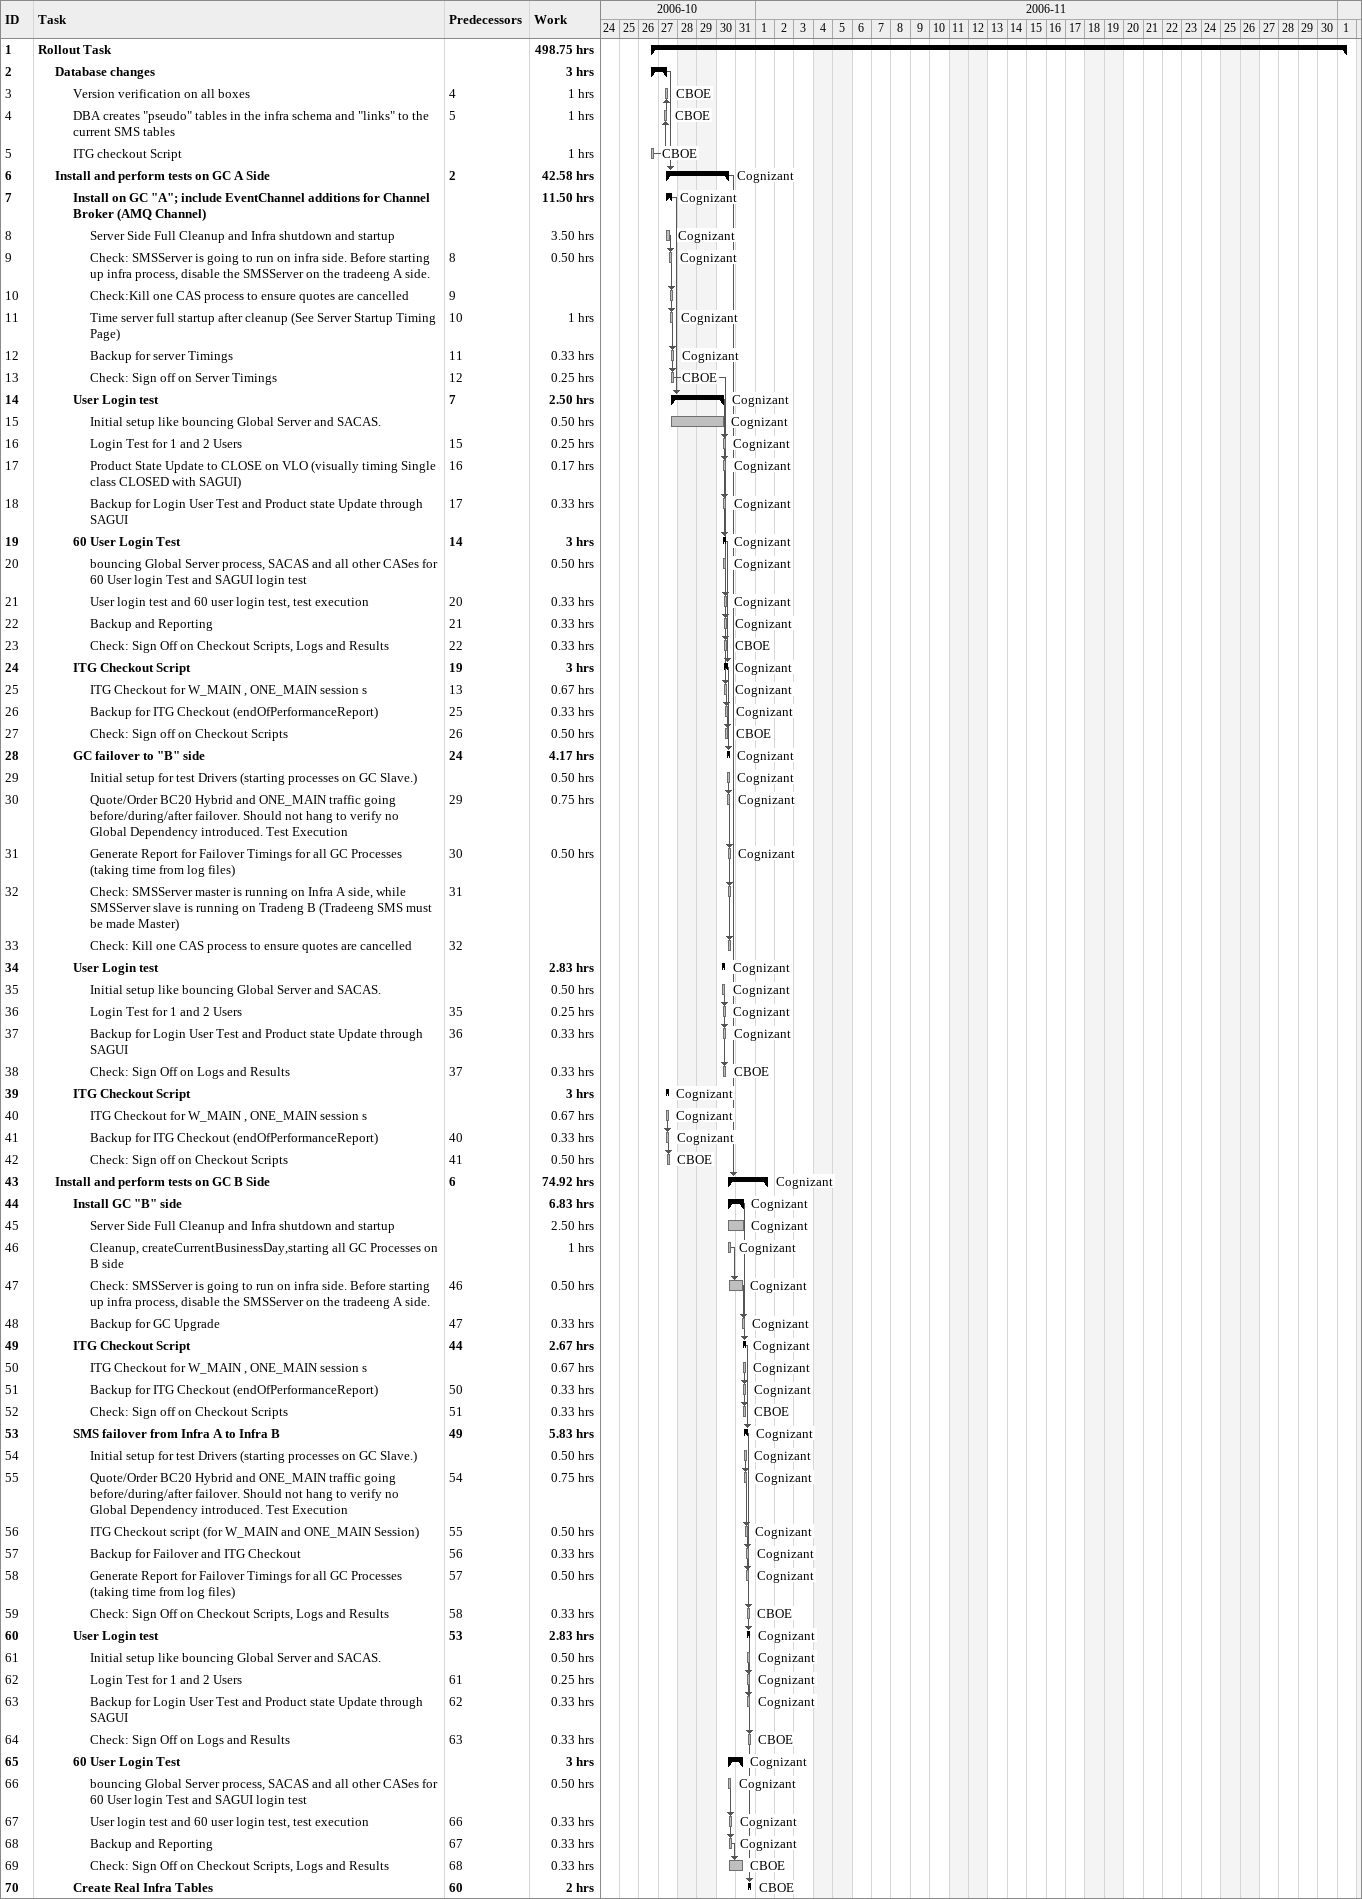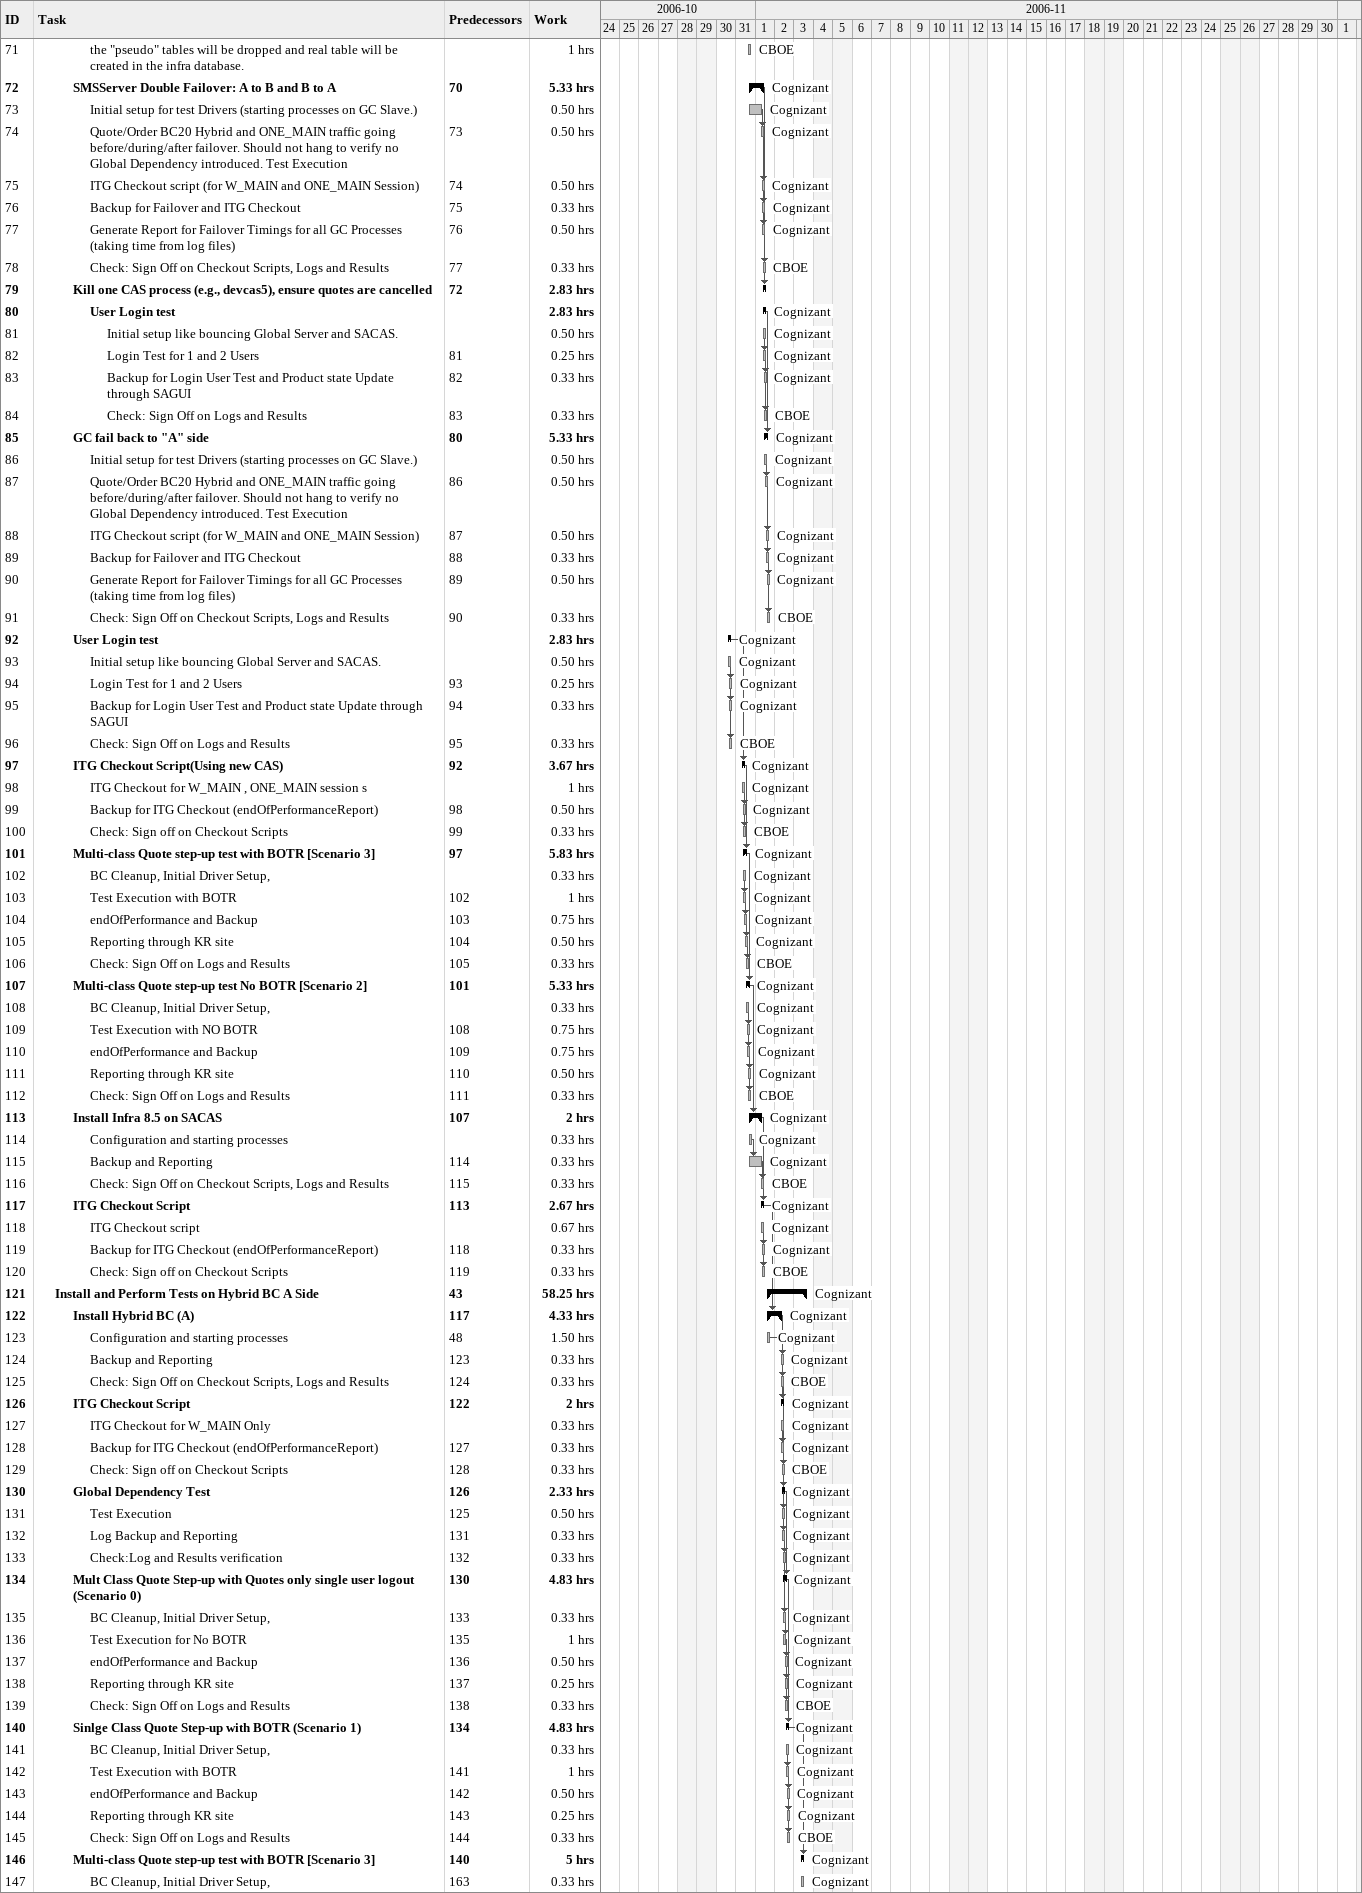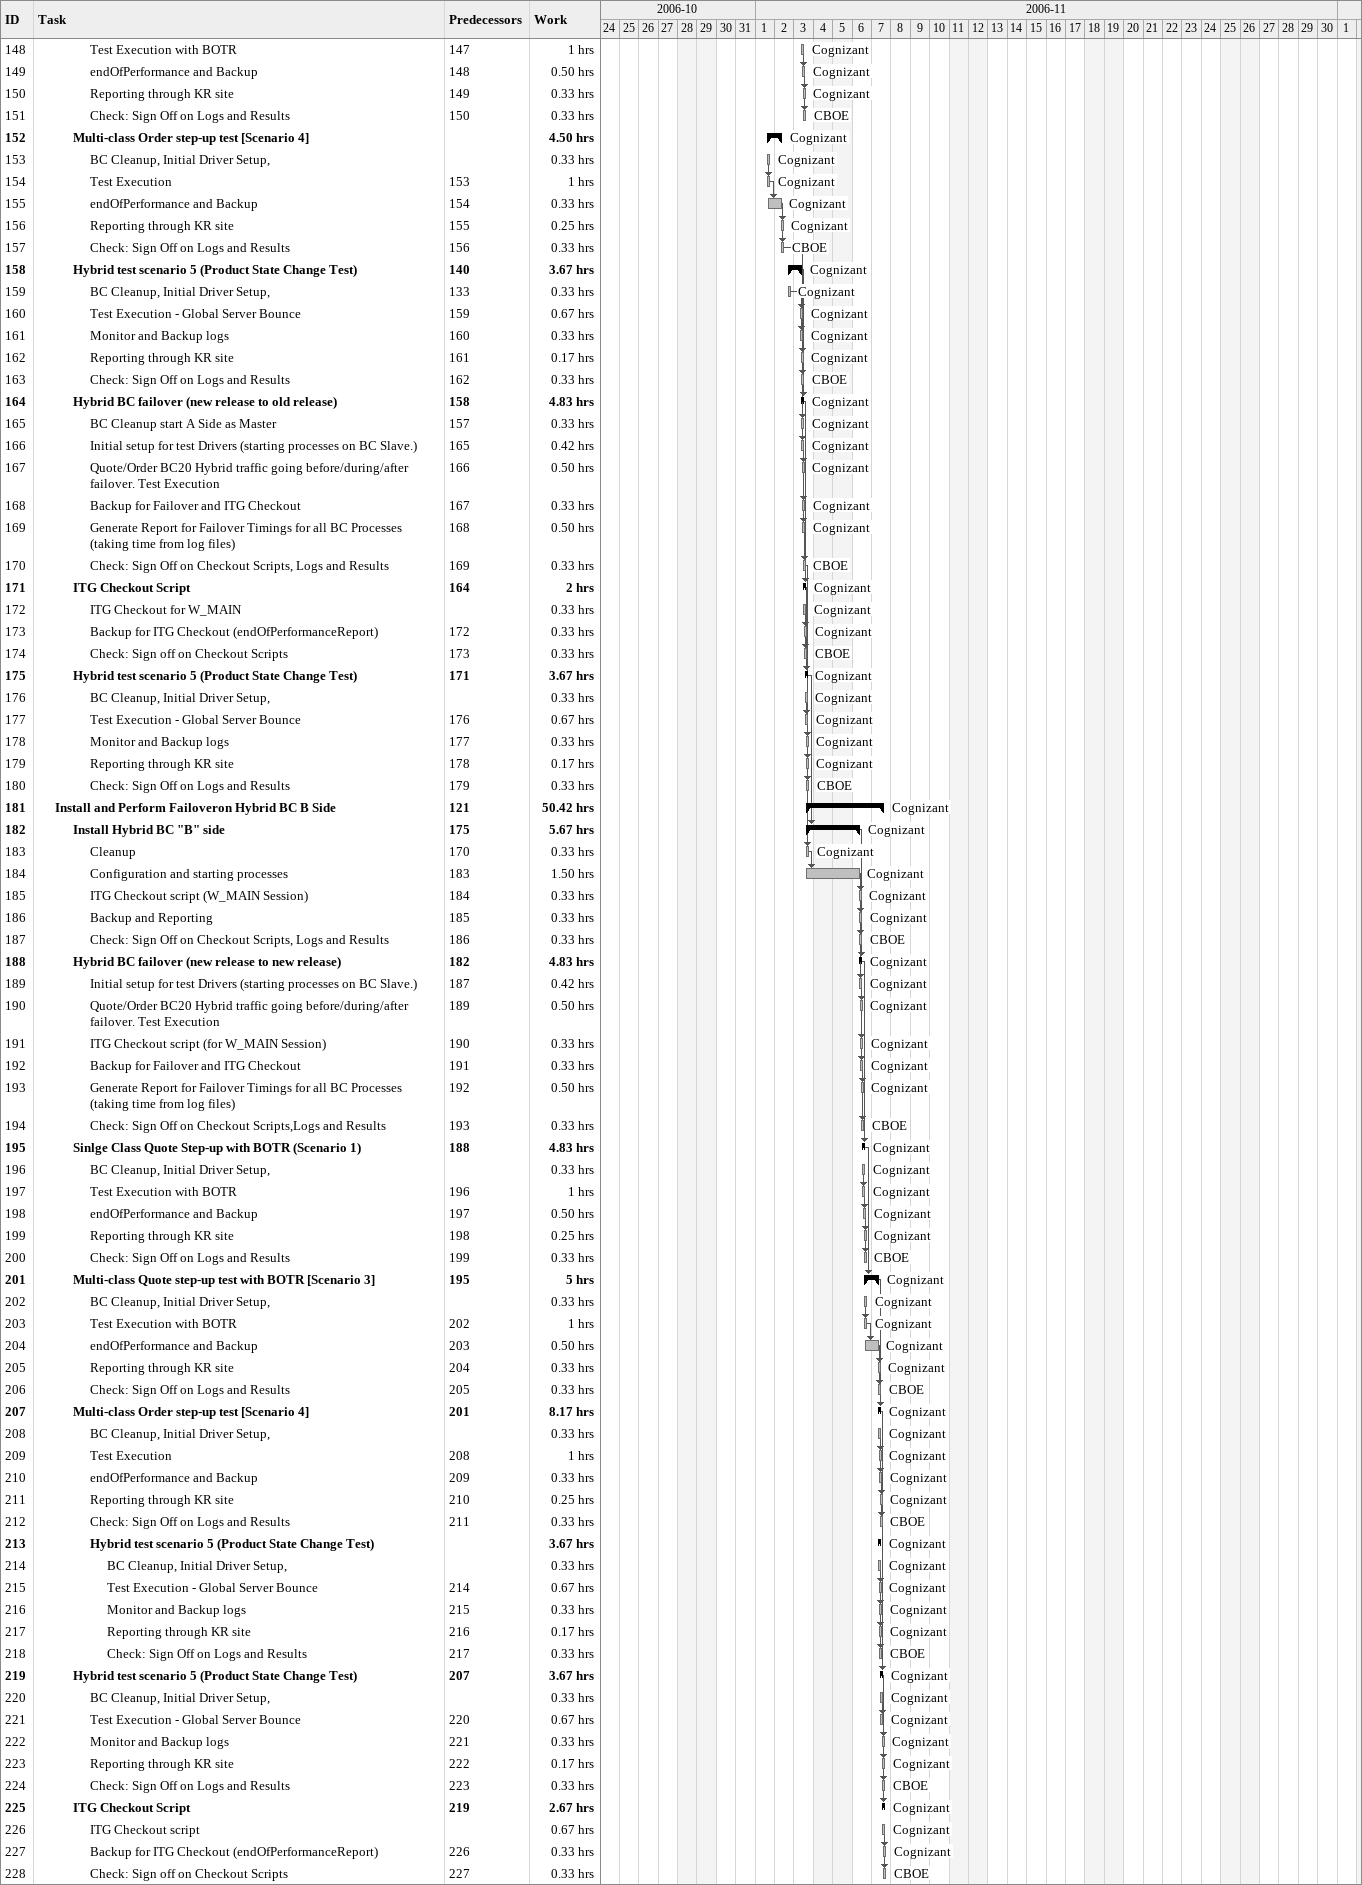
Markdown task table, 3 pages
| ID | Level | Task | Start | Finish | Predecessors | Resources | Work (h) |
|---|---|---|---|---|---|---|---|
| 1 | 1 | **Rollout Task** | 2006-10-26 | 2006-12-01 |  |  | 498.75 |
| 2 | 2 | **Database changes** | 2006-10-26 | 2006-10-27 |  |  | 3 |
| 3 | 3 | Version verification on all boxes | 2006-10-27 | 2006-10-27 | 4 | CBOE | 1 |
| 4 | 3 | DBA creates "pseudo" tables in the infra schema and "links" to the current SMS tables | 2006-10-27 | 2006-10-27 | 5 | CBOE | 1 |
| 5 | 3 | ITG checkout Script | 2006-10-26 | 2006-10-26 |  | CBOE | 1 |
| 6 | 2 | **Install and perform tests on GC A Side** | 2006-10-27 | 2006-10-30 | 2 | Cognizant | 42.58 |
| 7 | 3 | **Install on GC "A"; include EventChannel additions for Channel Broker (AMQ Channel)** | 2006-10-27 | 2006-10-27 |  | Cognizant | 11.50 |
| 8 | 4 | Server Side Full Cleanup and Infra shutdown and startup | 2006-10-27 | 2006-10-27 |  | Cognizant | 3.50 |
| 9 | 4 | Check: SMSServer is going to run on infra side. Before starting up infra process, disable the SMSServer on the tradeeng A side. | 2006-10-27 | 2006-10-27 | 8 | Cognizant | 0.50 |
| 10 | 4 | Check:Kill one CAS process to ensure quotes are cancelled | 2006-10-27 | 2006-10-27 | 9 |  |  |
| 11 | 4 | Time server full startup after cleanup (See Server Startup Timing Page) | 2006-10-27 | 2006-10-27 | 10 | Cognizant | 1 |
| 12 | 4 | Backup for server Timings | 2006-10-27 | 2006-10-27 | 11 | Cognizant | 0.33 |
| 13 | 4 | Check: Sign off on Server Timings | 2006-10-27 | 2006-10-27 | 12 | CBOE | 0.25 |
| 14 | 3 | **User Login test** | 2006-10-27 | 2006-10-30 | 7 | Cognizant | 2.50 |
| 15 | 4 | Initial setup like bouncing Global Server and SACAS. | 2006-10-27 | 2006-10-30 |  | Cognizant | 0.50 |
| 16 | 4 | Login Test for 1 and 2 Users | 2006-10-30 | 2006-10-30 | 15 | Cognizant | 0.25 |
| 17 | 4 | Product State Update to CLOSE on VLO (visually timing Single class CLOSED with SAGUI) | 2006-10-30 | 2006-10-30 | 16 | Cognizant | 0.17 |
| 18 | 4 | Backup for Login User Test and Product state Update through SAGUI | 2006-10-30 | 2006-10-30 | 17 | Cognizant | 0.33 |
| 19 | 3 | **60 User Login Test** | 2006-10-30 | 2006-10-30 | 14 | Cognizant | 3 |
| 20 | 4 | bouncing Global Server process, SACAS and all other CASes for 60 User login Test and SAGUI login test | 2006-10-30 | 2006-10-30 |  | Cognizant | 0.50 |
| 21 | 4 | User login test and 60 user login test, test execution | 2006-10-30 | 2006-10-30 | 20 | Cognizant | 0.33 |
| 22 | 4 | Backup and Reporting | 2006-10-30 | 2006-10-30 | 21 | Cognizant | 0.33 |
| 23 | 4 | Check: Sign Off on Checkout Scripts, Logs and Results | 2006-10-30 | 2006-10-30 | 22 | CBOE | 0.33 |
| 24 | 3 | **ITG Checkout Script** | 2006-10-30 | 2006-10-30 | 19 | Cognizant | 3 |
| 25 | 4 | ITG Checkout for W_MAIN , ONE_MAIN session s | 2006-10-30 | 2006-10-30 | 13 | Cognizant | 0.67 |
| 26 | 4 | Backup for ITG Checkout (endOfPerformanceReport) | 2006-10-30 | 2006-10-30 | 25 | Cognizant | 0.33 |
| 27 | 4 | Check: Sign off on Checkout Scripts | 2006-10-30 | 2006-10-30 | 26 | CBOE | 0.50 |
| 28 | 3 | **GC failover to "B" side** | 2006-10-30 | 2006-10-30 | 24 | Cognizant | 4.17 |
| 29 | 4 | Initial setup for test Drivers (starting processes on GC Slave.) | 2006-10-30 | 2006-10-30 |  | Cognizant | 0.50 |
| 30 | 4 | Quote/Order BC20 Hybrid and ONE_MAIN traffic going before/during/after failover. Should not hang to verify no Global Dependency introduced. Test Execution | 2006-10-30 | 2006-10-30 | 29 | Cognizant | 0.75 |
| 31 | 4 | Generate Report for Failover Timings for all GC Processes (taking time from log files) | 2006-10-30 | 2006-10-30 | 30 | Cognizant | 0.50 |
| 32 | 4 | Check: SMSServer master is running on Infra A side, while SMSServer slave is running on Tradeng B (Tradeeng SMS must be made Master) | 2006-10-30 | 2006-10-30 | 31 |  |  |
| 33 | 4 | Check: Kill one CAS process to ensure quotes are cancelled | 2006-10-30 | 2006-10-30 | 32 |  |  |
| 34 | 3 | **User Login test** | 2006-10-30 | 2006-10-30 |  | Cognizant | 2.83 |
| 35 | 4 | Initial setup like bouncing Global Server and SACAS. | 2006-10-30 | 2006-10-30 |  | Cognizant | 0.50 |
| 36 | 4 | Login Test for 1 and 2 Users | 2006-10-30 | 2006-10-30 | 35 | Cognizant | 0.25 |
| 37 | 4 | Backup for Login User Test and Product state Update through SAGUI | 2006-10-30 | 2006-10-30 | 36 | Cognizant | 0.33 |
| 38 | 4 | Check: Sign Off on Logs and Results | 2006-10-30 | 2006-10-30 | 37 | CBOE | 0.33 |
| 39 | 3 | **ITG Checkout Script** | 2006-10-27 | 2006-10-27 |  | Cognizant | 3 |
| 40 | 4 | ITG Checkout for W_MAIN , ONE_MAIN session s | 2006-10-27 | 2006-10-27 |  | Cognizant | 0.67 |
| 41 | 4 | Backup for ITG Checkout (endOfPerformanceReport) | 2006-10-27 | 2006-10-27 | 40 | Cognizant | 0.33 |
| 42 | 4 | Check: Sign off on Checkout Scripts | 2006-10-27 | 2006-10-27 | 41 | CBOE | 0.50 |
| 43 | 2 | **Install and perform tests on GC B Side** | 2006-10-30 | 2006-11-01 | 6 | Cognizant | 74.92 |
| 44 | 3 | **Install GC "B" side** | 2006-10-30 | 2006-10-31 |  | Cognizant | 6.83 |
| 45 | 4 | Server Side Full Cleanup and Infra shutdown and startup | 2006-10-30 | 2006-10-31 |  | Cognizant | 2.50 |
| 46 | 4 | Cleanup, createCurrentBusinessDay,starting all GC Processes on B side | 2006-10-30 | 2006-10-30 |  | Cognizant | 1 |
| 47 | 4 | Check: SMSServer is going to run on infra side. Before starting up infra process, disable the SMSServer on the tradeeng A side. | 2006-10-30 | 2006-10-31 | 46 | Cognizant | 0.50 |
| 48 | 4 | Backup for GC Upgrade | 2006-10-31 | 2006-10-31 | 47 | Cognizant | 0.33 |
| 49 | 3 | **ITG Checkout Script** | 2006-10-31 | 2006-10-31 | 44 | Cognizant | 2.67 |
| 50 | 4 | ITG Checkout for W_MAIN , ONE_MAIN session s | 2006-10-31 | 2006-10-31 |  | Cognizant | 0.67 |
| 51 | 4 | Backup for ITG Checkout (endOfPerformanceReport) | 2006-10-31 | 2006-10-31 | 50 | Cognizant | 0.33 |
| 52 | 4 | Check: Sign off on Checkout Scripts | 2006-10-31 | 2006-10-31 | 51 | CBOE | 0.33 |
| 53 | 3 | **SMS failover from Infra A to Infra B** | 2006-10-31 | 2006-10-31 | 49 | Cognizant | 5.83 |
| 54 | 4 | Initial setup for test Drivers (starting processes on GC Slave.) | 2006-10-31 | 2006-10-31 |  | Cognizant | 0.50 |
| 55 | 4 | Quote/Order BC20 Hybrid and ONE_MAIN traffic going before/during/after failover. Should not hang to verify no Global Dependency introduced. Test Execution | 2006-10-31 | 2006-10-31 | 54 | Cognizant | 0.75 |
| 56 | 4 | ITG Checkout script (for W_MAIN and ONE_MAIN Session) | 2006-10-31 | 2006-10-31 | 55 | Cognizant | 0.50 |
| 57 | 4 | Backup for Failover and ITG Checkout | 2006-10-31 | 2006-10-31 | 56 | Cognizant | 0.33 |
| 58 | 4 | Generate Report for Failover Timings for all GC Processes (taking time from log files) | 2006-10-31 | 2006-10-31 | 57 | Cognizant | 0.50 |
| 59 | 4 | Check: Sign Off on Checkout Scripts, Logs and Results | 2006-10-31 | 2006-10-31 | 58 | CBOE | 0.33 |
| 60 | 3 | **User Login test** | 2006-10-31 | 2006-10-31 | 53 | Cognizant | 2.83 |
| 61 | 4 | Initial setup like bouncing Global Server and SACAS. | 2006-10-31 | 2006-10-31 |  | Cognizant | 0.50 |
| 62 | 4 | Login Test for 1 and 2 Users | 2006-10-31 | 2006-10-31 | 61 | Cognizant | 0.25 |
| 63 | 4 | Backup for Login User Test and Product state Update through SAGUI | 2006-10-31 | 2006-10-31 | 62 | Cognizant | 0.33 |
| 64 | 4 | Check: Sign Off on Logs and Results | 2006-10-31 | 2006-10-31 | 63 | CBOE | 0.33 |
| 65 | 3 | **60 User Login Test** | 2006-10-30 | 2006-10-31 |  | Cognizant | 3 |
| 66 | 4 | bouncing Global Server process, SACAS and all other CASes for 60 User login Test and SAGUI login test | 2006-10-30 | 2006-10-30 |  | Cognizant | 0.50 |
| 67 | 4 | User login test and 60 user login test, test execution | 2006-10-30 | 2006-10-30 | 66 | Cognizant | 0.33 |
| 68 | 4 | Backup and Reporting | 2006-10-30 | 2006-10-30 | 67 | Cognizant | 0.33 |
| 69 | 4 | Check: Sign Off on Checkout Scripts, Logs and Results | 2006-10-30 | 2006-10-31 | 68 | CBOE | 0.33 |
| 70 | 3 | **Create Real Infra Tables** | 2006-10-31 | 2006-10-31 | 60 | CBOE | 2 |
| 71 | 4 | the "pseudo" tables will be dropped and real table will be created in the infra database. | 2006-10-31 | 2006-10-31 |  | CBOE | 1 |
| 72 | 3 | **SMSServer Double Failover: A to B and B to A** | 2006-10-31 | 2006-11-01 | 70 | Cognizant | 5.33 |
| 73 | 4 | Initial setup for test Drivers (starting processes on GC Slave.) | 2006-10-31 | 2006-11-01 |  | Cognizant | 0.50 |
| 74 | 4 | Quote/Order BC20 Hybrid and ONE_MAIN traffic going before/during/after failover. Should not hang to verify no Global Dependency introduced. Test Execution | 2006-11-01 | 2006-11-01 | 73 | Cognizant | 0.50 |
| 75 | 4 | ITG Checkout script (for W_MAIN and ONE_MAIN Session) | 2006-11-01 | 2006-11-01 | 74 | Cognizant | 0.50 |
| 76 | 4 | Backup for Failover and ITG Checkout | 2006-11-01 | 2006-11-01 | 75 | Cognizant | 0.33 |
| 77 | 4 | Generate Report for Failover Timings for all GC Processes (taking time from log files) | 2006-11-01 | 2006-11-01 | 76 | Cognizant | 0.50 |
| 78 | 4 | Check: Sign Off on Checkout Scripts, Logs and Results | 2006-11-01 | 2006-11-01 | 77 | CBOE | 0.33 |
| 79 | 3 | **Kill one CAS process (e.g., devcas5), ensure quotes are cancelled** | 2006-11-01 | 2006-11-01 | 72 |  | 2.83 |
| 80 | 4 | **User Login test** | 2006-11-01 | 2006-11-01 |  | Cognizant | 2.83 |
| 81 | 5 | Initial setup like bouncing Global Server and SACAS. | 2006-11-01 | 2006-11-01 |  | Cognizant | 0.50 |
| 82 | 5 | Login Test for 1 and 2 Users | 2006-11-01 | 2006-11-01 | 81 | Cognizant | 0.25 |
| 83 | 5 | Backup for Login User Test and Product state Update through SAGUI | 2006-11-01 | 2006-11-01 | 82 | Cognizant | 0.33 |
| 84 | 5 | Check: Sign Off on Logs and Results | 2006-11-01 | 2006-11-01 | 83 | CBOE | 0.33 |
| 85 | 3 | **GC fail back to "A" side** | 2006-11-01 | 2006-11-01 | 80 | Cognizant | 5.33 |
| 86 | 4 | Initial setup for test Drivers (starting processes on GC Slave.) | 2006-11-01 | 2006-11-01 |  | Cognizant | 0.50 |
| 87 | 4 | Quote/Order BC20 Hybrid and ONE_MAIN traffic going before/during/after failover. Should not hang to verify no Global Dependency introduced. Test Execution | 2006-11-01 | 2006-11-01 | 86 | Cognizant | 0.50 |
| 88 | 4 | ITG Checkout script (for W_MAIN and ONE_MAIN Session) | 2006-11-01 | 2006-11-01 | 87 | Cognizant | 0.50 |
| 89 | 4 | Backup for Failover and ITG Checkout | 2006-11-01 | 2006-11-01 | 88 | Cognizant | 0.33 |
| 90 | 4 | Generate Report for Failover Timings for all GC Processes (taking time from log files) | 2006-11-01 | 2006-11-01 | 89 | Cognizant | 0.50 |
| 91 | 4 | Check: Sign Off on Checkout Scripts, Logs and Results | 2006-11-01 | 2006-11-01 | 90 | CBOE | 0.33 |
| 92 | 3 | **User Login test** | 2006-10-30 | 2006-10-30 |  | Cognizant | 2.83 |
| 93 | 4 | Initial setup like bouncing Global Server and SACAS. | 2006-10-30 | 2006-10-30 |  | Cognizant | 0.50 |
| 94 | 4 | Login Test for 1 and 2 Users | 2006-10-30 | 2006-10-30 | 93 | Cognizant | 0.25 |
| 95 | 4 | Backup for Login User Test and Product state Update through SAGUI | 2006-10-30 | 2006-10-30 | 94 | Cognizant | 0.33 |
| 96 | 4 | Check: Sign Off on Logs and Results | 2006-10-30 | 2006-10-30 | 95 | CBOE | 0.33 |
| 97 | 3 | **ITG Checkout Script(Using new CAS)** | 2006-10-31 | 2006-10-31 | 92 | Cognizant | 3.67 |
| 98 | 4 | ITG Checkout for W_MAIN , ONE_MAIN session s | 2006-10-31 | 2006-10-31 |  | Cognizant | 1 |
| 99 | 4 | Backup for ITG Checkout (endOfPerformanceReport) | 2006-10-31 | 2006-10-31 | 98 | Cognizant | 0.50 |
| 100 | 4 | Check: Sign off on Checkout Scripts | 2006-10-31 | 2006-10-31 | 99 | CBOE | 0.33 |
| 101 | 3 | **Multi-class Quote step-up test with BOTR [Scenario 3]** | 2006-10-31 | 2006-10-31 | 97 | Cognizant | 5.83 |
| 102 | 4 | BC Cleanup, Initial Driver Setup, | 2006-10-31 | 2006-10-31 |  | Cognizant | 0.33 |
| 103 | 4 | Test Execution with BOTR | 2006-10-31 | 2006-10-31 | 102 | Cognizant | 1 |
| 104 | 4 | endOfPerformance and Backup | 2006-10-31 | 2006-10-31 | 103 | Cognizant | 0.75 |
| 105 | 4 | Reporting through KR site | 2006-10-31 | 2006-10-31 | 104 | Cognizant | 0.50 |
| 106 | 4 | Check: Sign Off on Logs and Results | 2006-10-31 | 2006-10-31 | 105 | CBOE | 0.33 |
| 107 | 3 | **Multi-class Quote step-up test No BOTR [Scenario 2]** | 2006-10-31 | 2006-10-31 | 101 | Cognizant | 5.33 |
| 108 | 4 | BC Cleanup, Initial Driver Setup, | 2006-10-31 | 2006-10-31 |  | Cognizant | 0.33 |
| 109 | 4 | Test Execution with NO BOTR | 2006-10-31 | 2006-10-31 | 108 | Cognizant | 0.75 |
| 110 | 4 | endOfPerformance and Backup | 2006-10-31 | 2006-10-31 | 109 | Cognizant | 0.75 |
| 111 | 4 | Reporting through KR site | 2006-10-31 | 2006-10-31 | 110 | Cognizant | 0.50 |
| 112 | 4 | Check: Sign Off on Logs and Results | 2006-10-31 | 2006-10-31 | 111 | CBOE | 0.33 |
| 113 | 3 | **Install Infra 8.5 on SACAS** | 2006-10-31 | 2006-11-01 | 107 | Cognizant | 2 |
| 114 | 4 | Configuration and starting processes | 2006-10-31 | 2006-10-31 |  | Cognizant | 0.33 |
| 115 | 4 | Backup and Reporting | 2006-10-31 | 2006-11-01 | 114 | Cognizant | 0.33 |
| 116 | 4 | Check: Sign Off on Checkout Scripts, Logs and Results | 2006-11-01 | 2006-11-01 | 115 | CBOE | 0.33 |
| 117 | 3 | **ITG Checkout Script** | 2006-11-01 | 2006-11-01 | 113 | Cognizant | 2.67 |
| 118 | 4 | ITG Checkout script | 2006-11-01 | 2006-11-01 |  | Cognizant | 0.67 |
| 119 | 4 | Backup for ITG Checkout (endOfPerformanceReport) | 2006-11-01 | 2006-11-01 | 118 | Cognizant | 0.33 |
| 120 | 4 | Check: Sign off on Checkout Scripts | 2006-11-01 | 2006-11-01 | 119 | CBOE | 0.33 |
| 121 | 2 | **Install and Perform Tests on Hybrid BC A Side** | 2006-11-01 | 2006-11-03 | 43 | Cognizant | 58.25 |
| 122 | 3 | **Install Hybrid BC (A)** | 2006-11-01 | 2006-11-02 | 117 | Cognizant | 4.33 |
| 123 | 4 | Configuration and starting processes | 2006-11-01 | 2006-11-01 | 48 | Cognizant | 1.50 |
| 124 | 4 | Backup and Reporting | 2006-11-02 | 2006-11-02 | 123 | Cognizant | 0.33 |
| 125 | 4 | Check: Sign Off on Checkout Scripts, Logs and Results | 2006-11-02 | 2006-11-02 | 124 | CBOE | 0.33 |
| 126 | 3 | **ITG Checkout Script** | 2006-11-02 | 2006-11-02 | 122 | Cognizant | 2 |
| 127 | 4 | ITG Checkout for W_MAIN Only | 2006-11-02 | 2006-11-02 |  | Cognizant | 0.33 |
| 128 | 4 | Backup for ITG Checkout (endOfPerformanceReport) | 2006-11-02 | 2006-11-02 | 127 | Cognizant | 0.33 |
| 129 | 4 | Check: Sign off on Checkout Scripts | 2006-11-02 | 2006-11-02 | 128 | CBOE | 0.33 |
| 130 | 3 | **Global Dependency Test** | 2006-11-02 | 2006-11-02 | 126 | Cognizant | 2.33 |
| 131 | 4 | Test Execution | 2006-11-02 | 2006-11-02 | 125 | Cognizant | 0.50 |
| 132 | 4 | Log Backup and Reporting | 2006-11-02 | 2006-11-02 | 131 | Cognizant | 0.33 |
| 133 | 4 | Check:Log and Results verification | 2006-11-02 | 2006-11-02 | 132 | Cognizant | 0.33 |
| 134 | 3 | **Mult Class Quote Step-up with Quotes only single user logout (Scenario 0)** | 2006-11-02 | 2006-11-02 | 130 | Cognizant | 4.83 |
| 135 | 4 | BC Cleanup, Initial Driver Setup, | 2006-11-02 | 2006-11-02 | 133 | Cognizant | 0.33 |
| 136 | 4 | Test Execution for No BOTR | 2006-11-02 | 2006-11-02 | 135 | Cognizant | 1 |
| 137 | 4 | endOfPerformance and Backup | 2006-11-02 | 2006-11-02 | 136 | Cognizant | 0.50 |
| 138 | 4 | Reporting through KR site | 2006-11-02 | 2006-11-02 | 137 | Cognizant | 0.25 |
| 139 | 4 | Check: Sign Off on Logs and Results | 2006-11-02 | 2006-11-02 | 138 | CBOE | 0.33 |
| 140 | 3 | **Sinlge Class Quote Step-up with BOTR (Scenario 1)** | 2006-11-02 | 2006-11-02 | 134 | Cognizant | 4.83 |
| 141 | 4 | BC Cleanup, Initial Driver Setup, | 2006-11-02 | 2006-11-02 |  | Cognizant | 0.33 |
| 142 | 4 | Test Execution with BOTR | 2006-11-02 | 2006-11-02 | 141 | Cognizant | 1 |
| 143 | 4 | endOfPerformance and Backup | 2006-11-02 | 2006-11-02 | 142 | Cognizant | 0.50 |
| 144 | 4 | Reporting through KR site | 2006-11-02 | 2006-11-02 | 143 | Cognizant | 0.25 |
| 145 | 4 | Check: Sign Off on Logs and Results | 2006-11-02 | 2006-11-02 | 144 | CBOE | 0.33 |
| 146 | 3 | **Multi-class Quote step-up test with BOTR [Scenario 3]** | 2006-11-03 | 2006-11-03 | 140 | Cognizant | 5 |
| 147 | 4 | BC Cleanup, Initial Driver Setup, | 2006-11-03 | 2006-11-03 | 163 | Cognizant | 0.33 |
| 148 | 4 | Test Execution with BOTR | 2006-11-03 | 2006-11-03 | 147 | Cognizant | 1 |
| 149 | 4 | endOfPerformance and Backup | 2006-11-03 | 2006-11-03 | 148 | Cognizant | 0.50 |
| 150 | 4 | Reporting through KR site | 2006-11-03 | 2006-11-03 | 149 | Cognizant | 0.33 |
| 151 | 4 | Check: Sign Off on Logs and Results | 2006-11-03 | 2006-11-03 | 150 | CBOE | 0.33 |
| 152 | 3 | **Multi-class Order step-up test [Scenario 4]** | 2006-11-01 | 2006-11-02 |  | Cognizant | 4.50 |
| 153 | 4 | BC Cleanup, Initial Driver Setup, | 2006-11-01 | 2006-11-01 |  | Cognizant | 0.33 |
| 154 | 4 | Test Execution | 2006-11-01 | 2006-11-01 | 153 | Cognizant | 1 |
| 155 | 4 | endOfPerformance and Backup | 2006-11-01 | 2006-11-02 | 154 | Cognizant | 0.33 |
| 156 | 4 | Reporting through KR site | 2006-11-02 | 2006-11-02 | 155 | Cognizant | 0.25 |
| 157 | 4 | Check: Sign Off on Logs and Results | 2006-11-02 | 2006-11-02 | 156 | CBOE | 0.33 |
| 158 | 3 | **Hybrid test scenario 5 (Product State Change Test)** | 2006-11-02 | 2006-11-03 | 140 | Cognizant | 3.67 |
| 159 | 4 | BC Cleanup, Initial Driver Setup, | 2006-11-02 | 2006-11-02 | 133 | Cognizant | 0.33 |
| 160 | 4 | Test Execution - Global Server Bounce | 2006-11-03 | 2006-11-03 | 159 | Cognizant | 0.67 |
| 161 | 4 | Monitor and Backup logs | 2006-11-03 | 2006-11-03 | 160 | Cognizant | 0.33 |
| 162 | 4 | Reporting through KR site | 2006-11-03 | 2006-11-03 | 161 | Cognizant | 0.17 |
| 163 | 4 | Check: Sign Off on Logs and Results | 2006-11-03 | 2006-11-03 | 162 | CBOE | 0.33 |
| 164 | 3 | **Hybrid BC failover (new release to old release)** | 2006-11-03 | 2006-11-03 | 158 | Cognizant | 4.83 |
| 165 | 4 | BC Cleanup start A Side as Master | 2006-11-03 | 2006-11-03 | 157 | Cognizant | 0.33 |
| 166 | 4 | Initial setup for test Drivers (starting processes on BC Slave.) | 2006-11-03 | 2006-11-03 | 165 | Cognizant | 0.42 |
| 167 | 4 | Quote/Order BC20 Hybrid traffic going before/during/after failover. Test Execution | 2006-11-03 | 2006-11-03 | 166 | Cognizant | 0.50 |
| 168 | 4 | Backup for Failover and ITG Checkout | 2006-11-03 | 2006-11-03 | 167 | Cognizant | 0.33 |
| 169 | 4 | Generate Report for Failover Timings for all BC Processes (taking time from log files) | 2006-11-03 | 2006-11-03 | 168 | Cognizant | 0.50 |
| 170 | 4 | Check: Sign Off on Checkout Scripts, Logs and Results | 2006-11-03 | 2006-11-03 | 169 | CBOE | 0.33 |
| 171 | 3 | **ITG Checkout Script** | 2006-11-03 | 2006-11-03 | 164 | Cognizant | 2 |
| 172 | 4 | ITG Checkout for W_MAIN | 2006-11-03 | 2006-11-03 |  | Cognizant | 0.33 |
| 173 | 4 | Backup for ITG Checkout (endOfPerformanceReport) | 2006-11-03 | 2006-11-03 | 172 | Cognizant | 0.33 |
| 174 | 4 | Check: Sign off on Checkout Scripts | 2006-11-03 | 2006-11-03 | 173 | CBOE | 0.33 |
| 175 | 3 | **Hybrid test scenario 5 (Product State Change Test)** | 2006-11-03 | 2006-11-03 | 171 | Cognizant | 3.67 |
| 176 | 4 | BC Cleanup, Initial Driver Setup, | 2006-11-03 | 2006-11-03 |  | Cognizant | 0.33 |
| 177 | 4 | Test Execution - Global Server Bounce | 2006-11-03 | 2006-11-03 | 176 | Cognizant | 0.67 |
| 178 | 4 | Monitor and Backup logs | 2006-11-03 | 2006-11-03 | 177 | Cognizant | 0.33 |
| 179 | 4 | Reporting through KR site | 2006-11-03 | 2006-11-03 | 178 | Cognizant | 0.17 |
| 180 | 4 | Check: Sign Off on Logs and Results | 2006-11-03 | 2006-11-03 | 179 | CBOE | 0.33 |
| 181 | 2 | **Install and Perform Failoveron Hybrid BC B Side** | 2006-11-03 | 2006-11-07 | 121 | Cognizant | 50.42 |
| 182 | 3 | **Install Hybrid BC "B" side** | 2006-11-03 | 2006-11-06 | 175 | Cognizant | 5.67 |
| 183 | 4 | Cleanup | 2006-11-03 | 2006-11-03 | 170 | Cognizant | 0.33 |
| 184 | 4 | Configuration and starting processes | 2006-11-03 | 2006-11-06 | 183 | Cognizant | 1.50 |
| 185 | 4 | ITG Checkout script (W_MAIN Session) | 2006-11-06 | 2006-11-06 | 184 | Cognizant | 0.33 |
| 186 | 4 | Backup and Reporting | 2006-11-06 | 2006-11-06 | 185 | Cognizant | 0.33 |
| 187 | 4 | Check: Sign Off on Checkout Scripts, Logs and Results | 2006-11-06 | 2006-11-06 | 186 | CBOE | 0.33 |
| 188 | 3 | **Hybrid BC failover (new release to new release)** | 2006-11-06 | 2006-11-06 | 182 | Cognizant | 4.83 |
| 189 | 4 | Initial setup for test Drivers (starting processes on BC Slave.) | 2006-11-06 | 2006-11-06 | 187 | Cognizant | 0.42 |
| 190 | 4 | Quote/Order BC20 Hybrid traffic going before/during/after failover. Test Execution | 2006-11-06 | 2006-11-06 | 189 | Cognizant | 0.50 |
| 191 | 4 | ITG Checkout script (for W_MAIN Session) | 2006-11-06 | 2006-11-06 | 190 | Cognizant | 0.33 |
| 192 | 4 | Backup for Failover and ITG Checkout | 2006-11-06 | 2006-11-06 | 191 | Cognizant | 0.33 |
| 193 | 4 | Generate Report for Failover Timings for all BC Processes (taking time from log files) | 2006-11-06 | 2006-11-06 | 192 | Cognizant | 0.50 |
| 194 | 4 | Check: Sign Off on Checkout Scripts,Logs and Results | 2006-11-06 | 2006-11-06 | 193 | CBOE | 0.33 |
| 195 | 3 | **Sinlge Class Quote Step-up with BOTR (Scenario 1)** | 2006-11-06 | 2006-11-06 | 188 | Cognizant | 4.83 |
| 196 | 4 | BC Cleanup, Initial Driver Setup, | 2006-11-06 | 2006-11-06 |  | Cognizant | 0.33 |
| 197 | 4 | Test Execution with BOTR | 2006-11-06 | 2006-11-06 | 196 | Cognizant | 1 |
| 198 | 4 | endOfPerformance and Backup | 2006-11-06 | 2006-11-06 | 197 | Cognizant | 0.50 |
| 199 | 4 | Reporting through KR site | 2006-11-06 | 2006-11-06 | 198 | Cognizant | 0.25 |
| 200 | 4 | Check: Sign Off on Logs and Results | 2006-11-06 | 2006-11-06 | 199 | CBOE | 0.33 |
| 201 | 3 | **Multi-class Quote step-up test with BOTR [Scenario 3]** | 2006-11-06 | 2006-11-07 | 195 | Cognizant | 5 |
| 202 | 4 | BC Cleanup, Initial Driver Setup, | 2006-11-06 | 2006-11-06 |  | Cognizant | 0.33 |
| 203 | 4 | Test Execution with BOTR | 2006-11-06 | 2006-11-06 | 202 | Cognizant | 1 |
| 204 | 4 | endOfPerformance and Backup | 2006-11-06 | 2006-11-07 | 203 | Cognizant | 0.50 |
| 205 | 4 | Reporting through KR site | 2006-11-07 | 2006-11-07 | 204 | Cognizant | 0.33 |
| 206 | 4 | Check: Sign Off on Logs and Results | 2006-11-07 | 2006-11-07 | 205 | CBOE | 0.33 |
| 207 | 3 | **Multi-class Order step-up test [Scenario 4]** | 2006-11-07 | 2006-11-07 | 201 | Cognizant | 8.17 |
| 208 | 4 | BC Cleanup, Initial Driver Setup, | 2006-11-07 | 2006-11-07 |  | Cognizant | 0.33 |
| 209 | 4 | Test Execution | 2006-11-07 | 2006-11-07 | 208 | Cognizant | 1 |
| 210 | 4 | endOfPerformance and Backup | 2006-11-07 | 2006-11-07 | 209 | Cognizant | 0.33 |
| 211 | 4 | Reporting through KR site | 2006-11-07 | 2006-11-07 | 210 | Cognizant | 0.25 |
| 212 | 4 | Check: Sign Off on Logs and Results | 2006-11-07 | 2006-11-07 | 211 | CBOE | 0.33 |
| 213 | 4 | **Hybrid test scenario 5 (Product State Change Test)** | 2006-11-07 | 2006-11-07 |  | Cognizant | 3.67 |
| 214 | 5 | BC Cleanup, Initial Driver Setup, | 2006-11-07 | 2006-11-07 |  | Cognizant | 0.33 |
| 215 | 5 | Test Execution - Global Server Bounce | 2006-11-07 | 2006-11-07 | 214 | Cognizant | 0.67 |
| 216 | 5 | Monitor and Backup logs | 2006-11-07 | 2006-11-07 | 215 | Cognizant | 0.33 |
| 217 | 5 | Reporting through KR site | 2006-11-07 | 2006-11-07 | 216 | Cognizant | 0.17 |
| 218 | 5 | Check: Sign Off on Logs and Results | 2006-11-07 | 2006-11-07 | 217 | CBOE | 0.33 |
| 219 | 3 | **Hybrid test scenario 5 (Product State Change Test)** | 2006-11-07 | 2006-11-07 | 207 | Cognizant | 3.67 |
| 220 | 4 | BC Cleanup, Initial Driver Setup, | 2006-11-07 | 2006-11-07 |  | Cognizant | 0.33 |
| 221 | 4 | Test Execution - Global Server Bounce | 2006-11-07 | 2006-11-07 | 220 | Cognizant | 0.67 |
| 222 | 4 | Monitor and Backup logs | 2006-11-07 | 2006-11-07 | 221 | Cognizant | 0.33 |
| 223 | 4 | Reporting through KR site | 2006-11-07 | 2006-11-07 | 222 | Cognizant | 0.17 |
| 224 | 4 | Check: Sign Off on Logs and Results | 2006-11-07 | 2006-11-07 | 223 | CBOE | 0.33 |
| 225 | 3 | **ITG Checkout Script** | 2006-11-07 | 2006-11-07 | 219 | Cognizant | 2.67 |
| 226 | 4 | ITG Checkout script | 2006-11-07 | 2006-11-07 |  | Cognizant | 0.67 |
| 227 | 4 | Backup for ITG Checkout (endOfPerformanceReport) | 2006-11-07 | 2006-11-07 | 226 | Cognizant | 0.33 |
| 228 | 4 | Check: Sign off on Checkout Scripts | 2006-11-07 | 2006-11-07 | 227 | CBOE | 0.33 |
